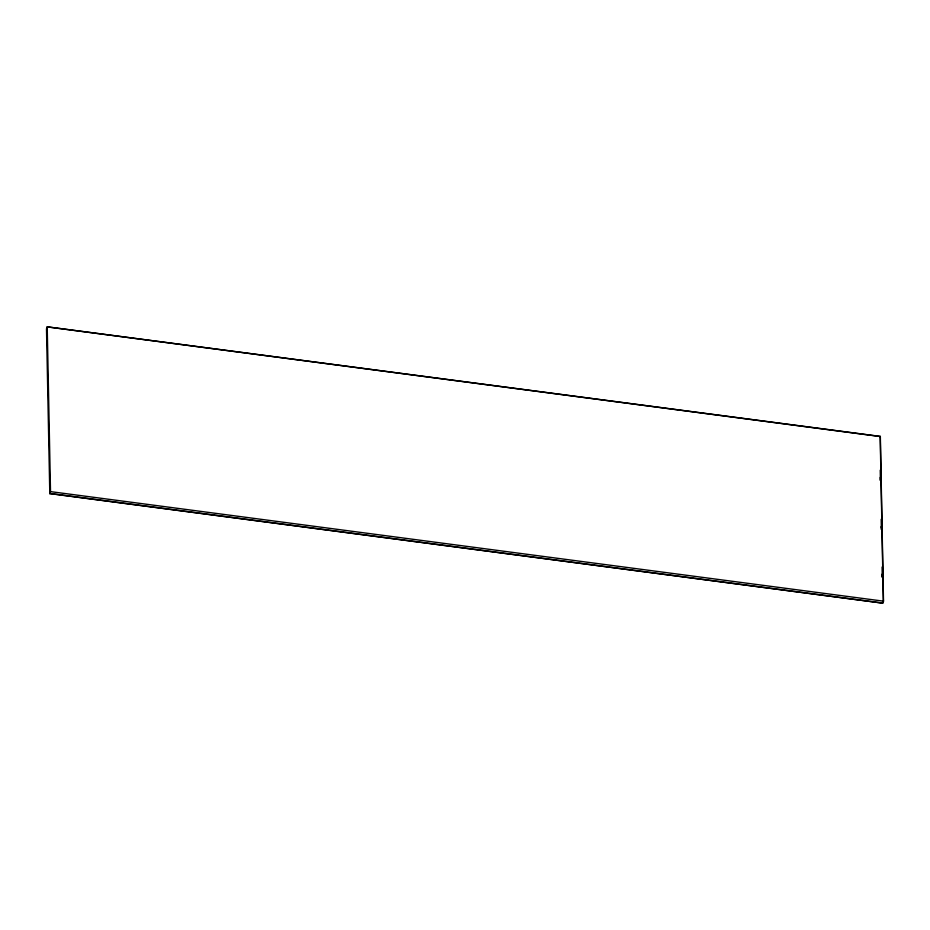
<?xml version="1.0" encoding="UTF-8"?>
<svg xmlns="http://www.w3.org/2000/svg" width="930" height="930" viewBox="0 0 930 930"><rect width="100%" height="100%" fill="white"/><g stroke="black" fill="none" stroke-linecap="round" stroke-linejoin="round"><path stroke-width="1.4" d="M50.499 491.517L49.662 493.574L882.791 603.14L883.5 601.175L880.338 436.426L47.209 326.86L50.511 491.633L49.802 493.598L46.5 328.825L47.337 326.883L880.199 436.519M46.639 328.953L47.349 326.988M883.361 601.047L882.663 603.117L49.802 493.481M50.371 491.61L883.5 601.175M880.199 436.403L883.361 601.152M880.245 470.185L880.431 480.299M881.187 519.312L881.349 527.984M882.105 567.009L882.291 577.123M880.245 477.392L880.303 480.333M881.187 526.52L881.245 529.414M882.105 574.147L882.163 577.1"/></g></svg>
